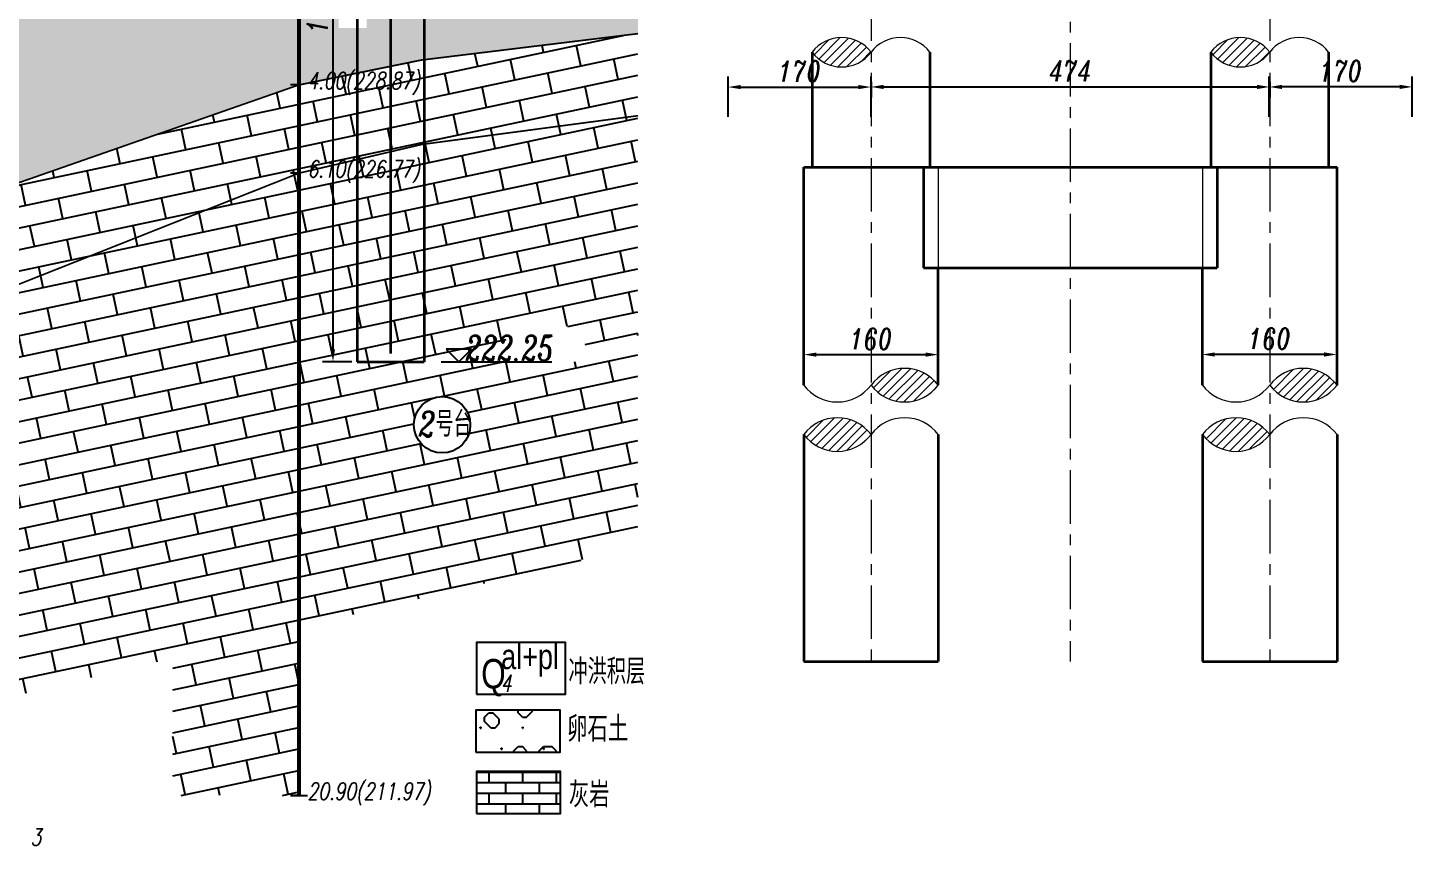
# Model space of a CAD drawing. Header units: millimetres. Extents: x -513 to 23624, y -721 to 12066.
# Drawn here: x 1869.8 to 2034.4, y -630.2 to -530.9 of the extents above; entities that cross this region are included whole.
import ezdxf
from ezdxf.enums import TextEntityAlignment as Align

# ---------------------------------------------------------------- set-up
doc = ezdxf.new("R2010")
doc.units = ezdxf.units.MM
for name, pattern in [('ACAD_ISO04W100', [30, 24, -3, 0, -3]), ('ACAD_ISO10W100', [18, 12, -3, 0, -3]), ('CENTER', [50.8, 31.75, -6.35, 6.35, -6.35]), ('DASHED', [19.05, 12.7, -6.35])]:
    doc.linetypes.add(name, pattern=pattern)
doc.layers.add('4', color=1, linetype='Continuous')
for name, color, linetype, lineweight in [('填充', 4, 'Continuous', 15), ('构造虚线', 6, 'DASHED', 20), ('标注', 3, 'Continuous', 15), ('结构轮廓', 1, 'Continuous', 35), ('轴线', 2, 'CENTER', 15)]:
    doc.layers.add(name, color=color, linetype=linetype, lineweight=lineweight)
doc.styles.add('HZ', font='fsdb_e.shx', dxfattribs={"width": 0.75, "height": 3.5, "bigfont": 'fsdb.shx'})
doc.styles.get("Standard").update_dxf_attribs({"font": 'italc1.shx', "width": 0.75, "bigfont": 'fsdb.shx'})
doc.styles.add('TK', font='fsdb_e.shx', dxfattribs={"width": 0.75, "height": 3.5, "bigfont": 'fsdb.shx'})
doc.styles.add('xdb', font='italc1.shx', dxfattribs={"width": 0.75, "bigfont": 'fsdb.shx'})
doc.styles.add('宋体', font='italc1.shx', dxfattribs={"width": 0.75, "bigfont": 'fsdb.shx'})
doc.linetypes.add('x-bzh', pattern='A,0,-0.35,[138,ltypeshp.shx,S=0.3,R=0,X=-0.35,Y=0],-2.65', length=3)
doc.dimstyles.new('ISO-25', dxfattribs={"dimtxt": 2.5, "dimasz": 2.5, "dimexe": 1.25, "dimexo": 0.625, "dimtad": 1, "dimdsep": 46, "dimtxsty": 'Standard', "dimcen": 2.5, "dimadec": 0, "dimazin": 0, "dimtfac": 1, "dimtmove": 0, "dimatfit": 3, "dimfxl": 0, "dimarcsym": 0})
pattern_1 = [(11.9783, (1668.3113, -663.6505), (-0.518852, 2.445566), []), (101.9783, (1668.3113, -663.6505), (-4.43176, 1.6154), [2.5, -2.5])]
pattern_2 = [(45, (1887.3147, -677.8884), (-0.53033, 0.53033), [])]

# ---------------------------------------------------------------- blocks, each defined once
blk = doc.blocks.new('*D81')
at = {"color": 0, "linetype": 'Continuous', "lineweight": -2, "transparency": 16777216}
for p, q in [((1908.29, -485.59), (1904.8, -485.59)), ((1906.05, -487.09), (1906.05, -569.09)), ((1908.29, -570.59), (1904.8, -570.59))]:
    blk.add_line(p, q, dxfattribs=at)
at = {"color": 0, "linetype": 'Continuous', "transparency": 16777216}
for points in [[(1905.8, -487.09), (1906.3, -487.09), (1906.05, -485.59)], [(1905.8, -569.09), (1906.3, -569.09), (1906.05, -570.59)]]:
    blk.add_solid(points, dxfattribs=at)
at = {"layer": 'Defpoints', "color": 0, "linetype": 'Continuous', "transparency": 16777216}
for p in [(1908.91, -485.59), (1906.05, -570.59), (1908.91, -570.59)]:
    blk.add_point(p, dxfattribs=at)
at = {"color": 0, "linetype": 'Continuous', "transparency": 16777216, "insert": (1904.17, -528.09), "char_height": 2.5, "attachment_point": 5, "rotation": 90}
blk.add_mtext('1700', dxfattribs=at)
blk = doc.blocks.new('*D87')
at = {"color": 0, "linetype": 'Continuous', "lineweight": -2, "transparency": 16777216}
for p, q in [((1953.02, -541.47), (1953.02, -536.66)), ((1954.52, -537.91), (1968.52, -537.91)), ((1970.02, -541.47), (1970.02, -536.66))]:
    blk.add_line(p, q, dxfattribs=at)
at = {"color": 0, "linetype": 'Continuous', "transparency": 16777216}
for points in [[(1954.52, -537.66), (1954.52, -538.16), (1953.02, -537.91)], [(1968.52, -537.66), (1968.52, -538.16), (1970.02, -537.91)]]:
    blk.add_solid(points, dxfattribs=at)
at = {"layer": 'Defpoints', "color": 0, "linetype": 'Continuous', "transparency": 16777216}
for p in [(1970.02, -537.91), (1953.02, -542.09), (1970.02, -542.09)]:
    blk.add_point(p, dxfattribs=at)
at = {"color": 0, "linetype": 'Continuous', "transparency": 16777216, "insert": (1961.52, -536.04), "char_height": 2.5, "attachment_point": 5}
blk.add_mtext('170', dxfattribs=at)
blk = doc.blocks.new('*D88')
at = {"color": 0, "linetype": 'Continuous', "lineweight": -2, "transparency": 16777216}
for p, q in [((2017.37, -541.45), (2017.37, -536.65)), ((2032.87, -537.89), (2018.87, -537.9)), ((2034.37, -541.44), (2034.37, -536.64))]:
    blk.add_line(p, q, dxfattribs=at)
at = {"color": 0, "linetype": 'Continuous', "transparency": 16777216}
for points in [[(2018.87, -537.65), (2018.87, -538.15), (2017.37, -537.9)], [(2032.87, -537.64), (2032.87, -538.14), (2034.37, -537.89)]]:
    blk.add_solid(points, dxfattribs=at)
at = {"layer": 'Defpoints', "color": 0, "linetype": 'Continuous', "transparency": 16777216}
for p in [(2017.37, -537.9), (2017.37, -542.08), (2034.37, -542.07)]:
    blk.add_point(p, dxfattribs=at)
at = {"color": 0, "linetype": 'Continuous', "transparency": 16777216, "insert": (2025.86, -536.02), "char_height": 2.5, "attachment_point": 5, "rotation": 0.0345}
blk.add_mtext('170', dxfattribs=at)
blk = doc.blocks.new('*D89')
at = {"color": 0, "linetype": 'Continuous', "lineweight": -2, "transparency": 16777216}
for p, q in [((1970.02, -537.29), (1970.02, -539.15)), ((1971.52, -537.9), (2015.92, -537.9)), ((2017.42, -537.29), (2017.42, -539.15))]:
    blk.add_line(p, q, dxfattribs=at)
at = {"color": 0, "linetype": 'Continuous', "transparency": 16777216}
for points in [[(1971.52, -537.65), (1971.52, -538.15), (1970.02, -537.9)], [(2015.92, -537.65), (2015.92, -538.15), (2017.42, -537.9)]]:
    blk.add_solid(points, dxfattribs=at)
at = {"layer": 'Defpoints', "color": 0, "linetype": 'Continuous', "transparency": 16777216}
for p in [(1970.02, -536.66), (2017.42, -536.66), (2017.42, -537.9)]:
    blk.add_point(p, dxfattribs=at)
at = {"color": 0, "linetype": 'Continuous', "transparency": 16777216, "insert": (1993.72, -536.02), "char_height": 2.5, "attachment_point": 5}
blk.add_mtext('474', dxfattribs=at)
blk = doc.blocks.new('*D117')
at = {"color": 0, "linetype": 'Continuous', "lineweight": -2, "transparency": 16777216}
for p, q in [((1962.02, -568.71), (1962.02, -570.98)), ((1978.02, -568.71), (1978.02, -570.98)), ((1963.52, -569.73), (1976.52, -569.73))]:
    blk.add_line(p, q, dxfattribs=at)
at = {"color": 0, "linetype": 'Continuous', "transparency": 16777216}
for points in [[(1963.52, -569.48), (1963.52, -569.98), (1962.02, -569.73)], [(1976.52, -569.48), (1976.52, -569.98), (1978.02, -569.73)]]:
    blk.add_solid(points, dxfattribs=at)
at = {"layer": 'Defpoints', "color": 0, "linetype": 'Continuous', "transparency": 16777216}
for p in [(1962.02, -568.09), (1978.02, -568.09), (1978.02, -569.73)]:
    blk.add_point(p, dxfattribs=at)
at = {"color": 0, "linetype": 'Continuous', "transparency": 16777216, "insert": (1970.02, -567.86), "char_height": 2.5, "attachment_point": 5}
blk.add_mtext('160', dxfattribs=at)
blk = doc.blocks.new('*D118')
at = {"color": 0, "linetype": 'Continuous', "lineweight": -2, "transparency": 16777216}
for p, q in [((2009.38, -568.7), (2009.39, -570.97)), ((2025.38, -568.69), (2025.39, -570.96)), ((2023.89, -569.71), (2010.89, -569.72))]:
    blk.add_line(p, q, dxfattribs=at)
at = {"color": 0, "linetype": 'Continuous', "transparency": 16777216}
for points in [[(2010.88, -569.47), (2010.89, -569.97), (2009.39, -569.72)], [(2023.88, -569.46), (2023.89, -569.96), (2025.39, -569.71)]]:
    blk.add_solid(points, dxfattribs=at)
at = {"layer": 'Defpoints', "color": 0, "linetype": 'Continuous', "transparency": 16777216}
for p in [(2009.38, -568.08), (2025.38, -568.07), (2009.39, -569.72)]:
    blk.add_point(p, dxfattribs=at)
at = {"color": 0, "linetype": 'Continuous', "transparency": 16777216, "insert": (2017.38, -567.84), "char_height": 2.5, "attachment_point": 5, "rotation": 0.0345}
blk.add_mtext('160', dxfattribs=at)

msp = doc.modelspace()

# ---------------------------------------------------------------- hatches: boundary and pattern name
at = {"linetype": 'Continuous'}
h = msp.add_hatch(dxfattribs=at)
h.set_pattern_fill('LST', style=0, pattern_type=2)
h.set_pattern_definition([(0, (1668.311, -663.65), (0, 10), [1, -9]), (45, (1669.311, -663.6505), (-10, 8e-16), [0.7071, -13.43503]), (135, (1668.311, -663.6505), (-8e-16, -10), [0.7071, -13.43503]), (90, (1667.811, -663.15), (-10, 6e-16), [0.5, -9.5]), (135, (1672.061, -659.9005), (-8e-16, -10), [1.06066, -13.08148]), (90, (1669.811, -663.15), (-10, 6e-16), [0.5, -9.5]), (45, (1667.811, -662.6505), (-10, 8e-16), [0.7071, -13.43503]), (0, (1668.311, -662.15), (0, 10), [1, -9]), (135, (1669.811, -662.6505), (-8e-16, -10), [0.7071, -13.43503]), (45, (1675.811, -664.1505), (-10, 8e-16), [0.7071, -13.43503]), (90, (1676.311, -663.65), (-10, 6e-16), [1, -9]), (135, (1676.311, -662.6505), (-8e-16, -10), [0.7071, -13.43503]), (0, (1675.311, -664.15), (0, 10), [0.5, -9.5]), (0, (1675.311, -662.15), (0, 10), [0.5, -9.5]), (135, (1675.311, -664.1505), (-8e-16, -10), [0.7071, -13.43503]), (90, (1674.811, -663.65), (-10, 6e-16), [1, -9]), (45, (1674.811, -662.6505), (-10, 8e-16), [0.7071, -13.43503]), (0, (1672.061, -659.9), (0, 10), [0.5, -9.5]), (45, (1672.561, -659.9005), (-10, 8e-16), [0.7071, -13.43503]), (90, (1673.061, -659.4), (-10, 6e-16), [0.5, -9.5]), (135, (1673.061, -658.9005), (-8e-16, -10), [1.06066, -13.08148]), (0, (1671.811, -658.15), (0, 10), [0.5, -9.5]), (90, (1671.311, -659.15), (-10, 6e-16), [0.5, -9.5]), (45, (1671.311, -658.6505), (-10, 8e-16), [0.7071, -13.43503]), (0, (1675.811, -658.65), (0, 10), [0.5, -9.5]), (45, (1676.311, -658.6505), (-10, 8e-16), [1.06066, -13.08148]), (90, (1677.061, -657.9), (-10, 6e-16), [0.5, -9.5]), (135, (1675.811, -658.6505), (-8e-16, -10), [0.7071, -13.43503]), (90, (1675.311, -658.15), (-10, 6e-16), [0.5, -9.5]), (45, (1675.311, -657.6505), (-10, 8e-16), [1.06066, -13.08148]), (0, (1676.061, -656.9), (0, 10), [0.5, -9.5]), (135, (1677.061, -657.4005), (-8e-16, -10), [0.7071, -13.43503]), (0, (1672.061, -656.15), (0, 10), [0.5, -9.5]), (135, (1672.061, -656.1505), (-8e-16, -10), [0.7071, -13.43503]), (90, (1671.561, -655.65), (-10, 6e-16), [0.5, -9.5]), (45, (1671.561, -655.1505), (-10, 8e-16), [1.06066, -13.08148]), (0, (1672.311, -654.4), (0, 10), [0.5, -9.5]), (135, (1673.311, -654.9005), (-8e-16, -10), [0.7071, -13.43503]), (90, (1673.311, -655.4), (-10, 6e-16), [0.5, -9.5]), (45, (1672.561, -656.1505), (-10, 8e-16), [1.06066, -13.08148]), (90, (1668.3113, -662.4505), (-2.5, 2.5), [0.1, -4.9]), (0, (1668.3113, -662.3505), (2.5, 2.5), [0.1, -4.9]), (90, (1668.4113, -662.4505), (-2.5, 2.5), [0.1, -4.9]), (0, (1668.3113, -662.4505), (2.5, 2.5), [0.1, -4.9])])
h.paths.add_polyline_path([(1902.01134, -517.65047), (1865.81848, -519.15047), (1855.97506, -521.15047), (1817.56134, -521.15047), (1817.56134, -567.15047), (1902.01134, -537.65047)])
h.paths.add_polyline_path([(1817.56134, -521.15047), (1740.82407, -520.75544), (1729.90299, -518.14756), (1718.31134, -517.75047), (1718.31134, -581.75047), (1817.56134, -567.15047)])
h.paths.add_polyline_path([(1939.1062, -521.45945), (1945.13954, -521.45945), (1945.13954, -524.82612), (1939.1062, -524.82612)], flags=24)
h.paths.add_polyline_path([(1939.6062, -524.95945), (1941.52287, -524.95945), (1941.52287, -527.95945), (1939.6062, -527.95945)], flags=24)
h.paths.add_polyline_path([(1936.1062, -521.95945), (1939.97287, -521.95945), (1939.97287, -528.4039), (1936.1062, -528.4039)], flags=24)
h.paths.add_polyline_path([(1902.51134, -535.65047), (1914.14527, -535.65047), (1914.14527, -538.65047), (1902.51134, -538.65047)], flags=9)
h.paths.add_polyline_path([(1855.69381, -531.22159), (1861.72714, -531.22159), (1861.72714, -534.58825), (1855.69381, -534.58825)], flags=24)
h.paths.add_polyline_path([(1856.19381, -534.72159), (1858.11048, -534.72159), (1858.11048, -537.72159), (1856.19381, -537.72159)], flags=24)
h.paths.add_polyline_path([(1852.69381, -531.72159), (1856.56048, -531.72159), (1856.56048, -538.16603), (1852.69381, -538.16603)], flags=24)
h.paths.add_polyline_path([(1818.06134, -565.15047), (1829.69527, -565.15047), (1829.69527, -568.15047), (1818.06134, -568.15047)], flags=9)
h.paths.add_polyline_path([(1766.4947, -547.30022), (1772.52803, -547.30022), (1772.52803, -550.66688), (1766.4947, -550.66688)], flags=24)
h.paths.add_polyline_path([(1766.9947, -550.80022), (1768.91136, -550.80022), (1768.91136, -553.80022), (1766.9947, -553.80022)], flags=24)
h.paths.add_polyline_path([(1763.4947, -547.80022), (1767.36136, -547.80022), (1767.36136, -554.24466), (1763.4947, -554.24466)], flags=24)
h.paths.add_polyline_path([(1718.81134, -579.75047), (1731.35598, -579.75047), (1731.35598, -582.75047), (1718.81134, -582.75047)], flags=9)
h.paths.add_polyline_path([(1689.38097, -545.97738), (1695.41431, -545.97738), (1695.41431, -549.34405), (1689.38097, -549.34405)], flags=24)
h.paths.add_polyline_path([(1689.88097, -549.47738), (1691.79764, -549.47738), (1691.79764, -552.47738), (1689.88097, -552.47738)], flags=24)
h.paths.add_polyline_path([(1686.38097, -546.47738), (1690.24764, -546.47738), (1690.24764, -552.92182), (1686.38097, -552.92182)], flags=24)
h.paths.add_polyline_path([(1942.31409, -531.56017), (1942.31409, -516.06174), (1923.19744, -516.70768), (1923.18062, -517.35755), (1919.35959, -517.35755), (1919.37611, -516.8368), (1903.13191, -517.38568), (1902.01134, -517.65047), (1902.01134, -537.65047), (1916.61134, -534.69078)])
h.paths.add_polyline_path([(1689.67923, -516.66613), (1689.67923, -580.25552), (1718.31134, -581.75047), (1718.31134, -517.75047), (1702.81134, -517.10047), (1702.7593, -518.67385), (1699.21569, -518.67385), (1699.21569, -516.98154)])
h.paths.add_polyline_path([(1804.91975, -559.41871), (1804.91975, -566.24171), (1808.62866, -566.24171), (1808.62866, -559.41871)], flags=0)
h.paths.add_polyline_path([(1711.07731, -550.05818), (1707.65965, -550.05818), (1707.65965, -556.51821), (1711.07731, -556.51821)], flags=0)
h.paths.add_polyline_path([(1906.74828, -530.8776), (1910.04647, -530.8776), (1910.04647, -524.88279), (1906.74828, -524.88279)], flags=0)
h = msp.add_hatch(dxfattribs=at)
h.set_pattern_fill('HY', angle=11.978284, style=0, pattern_type=2)
h.set_pattern_definition(pattern_1)
h.paths.add_polyline_path([(1902.01134, -548.15047), (1902.01134, -537.65047), (1817.56134, -567.15047), (1817.56134, -581.65047)])
h.paths.add_polyline_path([(1817.56134, -581.65047), (1817.56134, -620.79561), (1870.39268, -609.85574), (1902.01134, -602.24529), (1902.01134, -548.15047)])
h.paths.add_polyline_path([(1817.56134, -581.65047), (1817.56134, -567.15047), (1718.31134, -581.75047), (1718.31134, -597.25047)])
h.paths.add_polyline_path([(1902.51134, -546.15047), (1914.0917, -546.15047), (1914.0917, -549.15047), (1902.51134, -549.15047)], flags=24)
h.paths.add_polyline_path([(1902.51134, -535.65047), (1914.14527, -535.65047), (1914.14527, -538.65047), (1902.51134, -538.65047)], flags=25)
h.paths.add_polyline_path([(1818.06134, -579.65047), (1830.60598, -579.65047), (1830.60598, -582.65047), (1818.06134, -582.65047)], flags=24)
h.paths.add_polyline_path([(1818.06134, -565.15047), (1829.69527, -565.15047), (1829.69527, -568.15047), (1818.06134, -568.15047)], flags=25)
h.paths.add_polyline_path([(1718.81134, -635.25047), (1731.5167, -635.25047), (1731.5167, -638.25047), (1718.81134, -638.25047)], flags=24)
h.paths.add_polyline_path([(1718.81134, -595.25047), (1731.35598, -595.25047), (1731.35598, -598.25047), (1718.81134, -598.25047)], flags=24)
h.paths.add_polyline_path([(1718.81134, -579.75047), (1731.35598, -579.75047), (1731.35598, -582.75047), (1718.81134, -582.75047)], flags=25)
h.paths.add_polyline_path([(1942.31409, -592.54463), (1942.31409, -541.31779), (1916.61134, -544.73591), (1902.01134, -548.15047), (1902.01134, -602.24529)])
h.paths.add_polyline_path([(1942.31409, -541.31779), (1942.31409, -531.56017), (1916.61134, -534.69078), (1902.01134, -537.65047), (1902.01134, -548.15047), (1916.61134, -544.73591)])
h.paths.add_polyline_path([(1689.67923, -596.16352), (1689.67923, -642.72545), (1773.91188, -629.83417), (1817.56134, -620.79561), (1817.56134, -581.65047), (1718.31134, -597.25047)])
h.paths.add_polyline_path([(1689.67923, -580.25552), (1689.67923, -596.16352), (1718.31134, -597.25047), (1718.31134, -581.75047)])
edge = h.paths.add_edge_path(flags=0)
edge.add_arc((1728.05867, -619.46096), 3.34745, 180, 360)
edge.add_arc((1728.05867, -619.46096), 3.34745, 0, 180)
edge = h.paths.add_edge_path(flags=0)
edge.add_arc((1919.0246, -578.07034), 3.34745, 180, 360)
edge.add_arc((1919.0246, -578.07034), 3.34745, 0, 180)
edge = h.paths.add_edge_path(flags=0)
edge.add_arc((1827.15312, -608.93176), 3.34745, 0, 180)
edge.add_arc((1827.15312, -608.93176), 3.34745, 180, 360)
h.paths.add_polyline_path([(1708.57132, -617.41903), (1698.94718, -617.41903), (1698.94718, -620.75047), (1708.57132, -620.75047)], flags=0)
h.paths.add_polyline_path([(1936.05352, -566.39251), (1926.65622, -566.39251), (1926.65622, -570.58762), (1936.05352, -570.58762)], flags=0)
h.paths.add_polyline_path([(1792.55889, -603.30886), (1794.91513, -603.30886), (1794.91513, -606.41277), (1792.55889, -606.41277), (1792.55889, -606.68729), (1800.83247, -606.68729), (1800.83247, -602.97157), (1792.55889, -602.97157)])
h.paths.add_polyline_path([(1787.6229, -603.30886), (1787.6229, -606.41277), (1794.91513, -606.41277), (1794.91513, -603.30886)], flags=0)
h = msp.add_hatch(dxfattribs=at)
h.set_pattern_fill('HY', angle=11.978284, style=0, pattern_type=2)
h.set_pattern_definition(pattern_1)
h.paths.add_polyline_path([(1887.01134, -622.15047), (1902.01134, -622.15047), (1902.01134, -602.24529), (1887.01134, -605.85571)])
h.paths.add_polyline_path([(1802.56134, -627.71587), (1817.56134, -627.71587), (1817.56134, -620.79561), (1802.56134, -623.90168)])
at = {"linetype": 'ACAD_ISO04W100'}
h = msp.add_hatch(dxfattribs=at)
h.set_pattern_fill('LST', style=0, pattern_type=2)
h.set_pattern_definition([(0, (1331.061, -157.845), (0, 10), [1, -9]), (45, (1332.061, -157.845), (-10, 9e-16), [0.70711, -13.43503]), (135, (1331.061, -157.845), (-9e-16, -10), [0.70711, -13.43503]), (90, (1330.561, -157.345), (-10, 6e-16), [0.5, -9.5]), (135, (1334.811, -154.095), (-9e-16, -10), [1.06066, -13.08148]), (90, (1332.561, -157.345), (-10, 6e-16), [0.5, -9.5]), (45, (1330.561, -156.845), (-10, 9e-16), [0.70711, -13.43503]), (0, (1331.061, -156.345), (0, 10), [1, -9]), (135, (1332.561, -156.845), (-9e-16, -10), [0.70711, -13.43503]), (45, (1338.561, -158.345), (-10, 9e-16), [0.70711, -13.43503]), (90, (1339.061, -157.845), (-10, 6e-16), [1, -9]), (135, (1339.061, -156.845), (-9e-16, -10), [0.70711, -13.43503]), (0, (1338.061, -158.345), (0, 10), [0.5, -9.5]), (0, (1338.061, -156.345), (0, 10), [0.5, -9.5]), (135, (1338.061, -158.345), (-9e-16, -10), [0.70711, -13.43503]), (90, (1337.561, -157.845), (-10, 6e-16), [1, -9]), (45, (1337.561, -156.845), (-10, 9e-16), [0.70711, -13.43503]), (0, (1334.811, -154.095), (0, 10), [0.5, -9.5]), (45, (1335.311, -154.095), (-10, 9e-16), [0.70711, -13.43503]), (90, (1335.811, -153.595), (-10, 6e-16), [0.5, -9.5]), (135, (1335.811, -153.095), (-9e-16, -10), [1.06066, -13.08148]), (0, (1334.561, -152.345), (0, 10), [0.5, -9.5]), (90, (1334.061, -153.345), (-10, 6e-16), [0.5, -9.5]), (45, (1334.061, -152.845), (-10, 9e-16), [0.70711, -13.43503]), (0, (1338.561, -152.845), (0, 10), [0.5, -9.5]), (45, (1339.061, -152.845), (-10, 9e-16), [1.06066, -13.08148]), (90, (1339.811, -152.095), (-10, 6e-16), [0.5, -9.5]), (135, (1338.561, -152.845), (-9e-16, -10), [0.70711, -13.43503]), (90, (1338.061, -152.345), (-10, 6e-16), [0.5, -9.5]), (45, (1338.061, -151.845), (-10, 9e-16), [1.06066, -13.08148]), (0, (1338.811, -151.095), (0, 10), [0.5, -9.5]), (135, (1339.811, -151.595), (-9e-16, -10), [0.70711, -13.43503]), (0, (1334.811, -150.345), (0, 10), [0.5, -9.5]), (135, (1334.811, -150.345), (-9e-16, -10), [0.70711, -13.43503]), (90, (1334.311, -149.845), (-10, 6e-16), [0.5, -9.5]), (45, (1334.311, -149.345), (-10, 9e-16), [1.06066, -13.08148]), (0, (1335.061, -148.595), (0, 10), [0.5, -9.5]), (135, (1336.061, -149.095), (-9e-16, -10), [0.70711, -13.43503]), (90, (1336.061, -149.595), (-10, 6e-16), [0.5, -9.5]), (45, (1335.311, -150.345), (-10, 9e-16), [1.06066, -13.08148]), (90, (1331.061, -156.645), (-2.5, 2.5), [0.1, -4.9]), (0, (1331.061, -156.545), (2.5, 2.5), [0.1, -4.9]), (90, (1331.161, -156.645), (-2.5, 2.5), [0.1, -4.9]), (0, (1331.061, -156.645), (2.5, 2.5), [0.1, -4.9])])
h.paths.add_polyline_path([(1933.05404, -612.00469), (1923.05404, -612.00469), (1923.05404, -617.00469), (1933.05404, -617.00469)])
at = {"layer": '4'}
h = msp.add_hatch(dxfattribs=at)
h.set_pattern_fill('HY', scale=0.5, style=0, pattern_type=2)
h.set_pattern_definition([(0, (1624.6102, -400.629), (0, 1.25), []), (90, (1624.6102, -400.629), (-2, 1.25), [1.25, -1.25])])
h.paths.add_polyline_path([(1933.11358, -619.28114), (1923.11358, -619.28114), (1923.11358, -624.28114), (1933.11358, -624.28114)])
at = {"layer": '填充'}
h = msp.add_hatch(dxfattribs=at)
h.set_pattern_fill('ANSI31', color=256, scale=0.23622, style=0)
h.set_pattern_definition([(45, (1887.3147, -672.5872), (-0.53033, 0.53033), [])])
edge = h.paths.add_edge_path()
edge.add_arc((1966.51765, -536.39218), 4.375, 36.869898, 143.130102)
edge.add_arc((1966.51765, -531.14218), 4.375, -143.130102, -36.869898)
h = msp.add_hatch(dxfattribs=at)
h.set_pattern_fill('ANSI31', color=256, scale=0.23622, style=0)
h.set_pattern_definition([(45, (1934.7147, -672.5872), (-0.53033, 0.53033), [])])
edge = h.paths.add_edge_path()
edge.add_arc((2013.91765, -536.39218), 4.375, 36.869898, 143.130102)
edge.add_arc((2013.91765, -531.14218), 4.375, -143.130102, -36.869898)
h = msp.add_hatch(dxfattribs=at)
h.set_pattern_fill('ANSI31', color=256, scale=0.23622, style=0)
h.set_pattern_definition(pattern_2)
edge = h.paths.add_edge_path()
edge.add_arc((1974.01765, -570.36008), 5, -143.130102, -36.869898)
edge.add_arc((1974.01765, -576.36008), 5, 36.869898, 143.130102)
h = msp.add_hatch(dxfattribs=at)
h.set_pattern_fill('ANSI31', color=256, scale=0.23622, style=0)
h.set_pattern_definition(pattern_2)
edge = h.paths.add_edge_path()
edge.add_arc((2021.41765, -570.36008), 5, -143.130102, -36.869898)
edge.add_arc((2021.41765, -576.36008), 5, 36.869898, 143.130102)
h = msp.add_hatch(dxfattribs=at)
h.set_pattern_fill('ANSI31', color=256, scale=0.23622, style=0)
h.set_pattern_definition(pattern_2)
edge = h.paths.add_edge_path()
edge.add_arc((1966.01765, -582.23508), 5, 36.869898, 143.130102)
edge.add_arc((1966.01765, -576.23508), 5, -143.130102, -36.869898)
h = msp.add_hatch(dxfattribs=at)
h.set_pattern_fill('ANSI31', color=256, scale=0.23622, style=0)
h.set_pattern_definition(pattern_2)
edge = h.paths.add_edge_path()
edge.add_arc((2013.41765, -582.23508), 5, 36.869898, 143.130102)
edge.add_arc((2013.41765, -576.23508), 5, -143.130102, -36.869898)

# ---------------------------------------------------------------- linework, layer by layer
at = {"color": 7, "linetype": 'Continuous'}
for p, q in [((1902.01134, -537.65047), (1901.01134, -537.65047)), ((1902.01134, -548.15047), (1901.01134, -548.15047)), ((1922.51644, -569.08762), (1919.51644, -569.08762)), ((1919.51644, -569.08762), (1921.01644, -570.58762)), ((1921.01644, -570.58762), (1922.51644, -569.08762)), ((1918.92947, -570.58762), (1932.05352, -570.58762)), ((1901.01134, -622.15047), (1903.01134, -622.15047)), ((1902.01134, -622.15047), (1901.01134, -622.15047))]:
    msp.add_line(p, q, dxfattribs=at)
msp.add_lwpolyline([(1902.01134, -517.65047, 0.5, 0.5, 0), (1902.01134, -622.15047, 0, 0, 0)], format="xyseb", dxfattribs=at)
at = {"color": 7, "linetype": 'x-bzh'}
msp.add_lwpolyline([(1902.01134, -537.65047), (1916.61134, -534.69078), (1942.31409, -531.56017)], dxfattribs=at)
msp.add_lwpolyline([(1817.56134, -567.15047, 0.2, 0.2, 0), (1902.01134, -537.65047, 0, 0, 0)], format="xyseb", dxfattribs=at)
at = {"color": 7, "linetype": 'ACAD_ISO10W100', "const_width": 0.2, "flags": 128}
msp.add_lwpolyline([(1902.01134, -548.15047), (1916.61134, -544.73591), (1942.31409, -541.31779)], dxfattribs=at)
at = {"color": 7, "linetype": 'ACAD_ISO10W100'}
msp.add_lwpolyline([(1817.56134, -581.65047, 0.2, 0.2, 0), (1902.01134, -548.15047, 0, 0, 0)], format="xyseb", dxfattribs=at)
at = {"color": 7, "linetype": 'Continuous'}
msp.add_circle((1919.0246, -578.07034), 3.34745, dxfattribs=at)
at = {"layer": '4', "color": 7}
for points in [[(1923.11358, -610.10672), (1933.70783, -610.10672), (1933.70783, -603.96723), (1923.11358, -603.96723)], [(1923.05404, -617.00469), (1933.05404, -617.00469), (1933.05404, -612.00469), (1923.05404, -612.00469)], [(1923.05404, -617.00469), (1933.05404, -617.00469), (1933.05404, -612.00469), (1923.05404, -612.00469)], [(1923.11358, -624.28114), (1933.11358, -624.28114), (1933.11358, -619.28114), (1923.11358, -619.28114)]]:
    msp.add_lwpolyline(points, close=True, dxfattribs=at)
at = {"layer": '构造虚线', "ltscale": 14.76378}
for p, q in [((1978.01765, -547.42258), (1978.01765, -559.42258)), ((2009.41765, -547.42258), (2009.41765, -559.42258))]:
    msp.add_line(p, q, dxfattribs=at)
at = {"layer": '标注'}
for centre, radius, start, end in [((1966.51765, -536.39218), 4.375, 36.869898, 143.130102), ((1973.51765, -536.39218), 4.375, 36.8698973, 143.130102), ((2013.91765, -536.39218), 4.375, 36.869898, 143.1301027), ((2020.91765, -536.39218), 4.375, 36.8698973, 143.130102), ((1966.51765, -531.14218), 4.375, 216.869898, 323.130102), ((2013.91765, -531.14218), 4.375, 216.869898, 323.130102), ((1974.01765, -576.36008), 5, 36.869898, 143.130102), ((2021.41765, -576.36008), 5, 36.869898, 143.130102), ((1966.01765, -570.36008), 5, 216.869898, 323.130102), ((1974.01765, -570.36008), 5, 216.869898, 323.130102), ((2013.41765, -570.36008), 5, 216.869898, 323.130102), ((2021.41765, -570.36008), 5, 216.869898, 323.130102), ((1966.01765, -582.23508), 5, 36.869898, 143.130102), ((1974.01765, -582.23508), 5, 36.869898, 143.130102), ((2013.41765, -582.23508), 5, 36.869898, 143.130102), ((2021.41765, -582.23508), 5, 36.869898, 143.130102), ((1966.01765, -576.23508), 5, 216.869898, 323.130102), ((2013.41765, -576.23508), 5, 216.869898, 323.130102)]:
    msp.add_arc(centre, radius, start, end, dxfattribs=at)
at = {"layer": '结构轮廓'}
for p, q in [((1908.91115, -485.58762), (1908.91115, -570.58762)), ((1916.91115, -485.58762), (1916.91115, -570.58762)), ((1912.91115, -485.60405), (1912.91115, -569.60128)), ((1963.01765, -533.76718), (1963.01765, -547.42258)), ((1977.01765, -533.76718), (1977.01765, -547.42258)), ((2010.41765, -533.76718), (2010.41765, -547.42258)), ((2024.41765, -533.76718), (2024.41765, -547.42258)), ((1962.01765, -573.36008), (1962.01765, -547.42258)), ((1962.01765, -547.42258), (2025.41765, -547.42258)), ((1976.26265, -547.42258), (1976.26265, -559.42258)), ((2011.17266, -547.42258), (2011.17266, -559.42258)), ((2025.41765, -573.36008), (2025.41765, -547.42258)), ((1976.26265, -559.42258), (2011.17266, -559.42258)), ((1978.01765, -573.36008), (1978.01765, -559.42258)), ((2009.41765, -573.36008), (2009.41765, -559.42258)), ((1908.91115, -570.58762), (1916.91115, -570.58762)), ((1962.01765, -579.23508), (1962.01765, -606.23337)), ((1978.01765, -579.23508), (1978.01765, -606.23337)), ((2009.41765, -579.23508), (2009.41765, -606.23337)), ((2025.41765, -579.23508), (2025.41765, -606.23337)), ((1962.01765, -606.23337), (1978.01765, -606.23337)), ((2009.41765, -606.23337), (2025.41765, -606.23337))]:
    msp.add_line(p, q, dxfattribs=at)
at = {"layer": '轴线', "linetype": 'CENTER', "ltscale": 0.2}
for p, q in [((1993.67494, -481.88182), (1993.71238, -606.23337)), ((1970.01765, -515.89218), (1970.01765, -606.23337)), ((2017.41765, -515.89218), (2017.41765, -606.23337))]:
    msp.add_line(p, q, dxfattribs=at)

# ---------------------------------------------------------------- texts
at = {"color": 7, "linetype": 'Continuous', "style": '宋体', "width": 0.7}
msp.add_text('222.25', height=3, dxfattribs=at).set_placement((1927.07351, -568.96262), align=Align.MIDDLE_CENTER)
at = {"color": 7, "linetype": 'Continuous', "style": '宋体', "width": 0.75}
msp.add_text('2号台', height=3, dxfattribs=at).set_placement((1916.23174, -579.47785))
at = {"linetype": 'Continuous', "width": 0.75}
msp.add_text('3', height=2, dxfattribs=at).set_placement((1870.09169, -628.11695))
at = {"color": 7, "linetype": 'Continuous', "char_height": 2, "attachment_point": 1, "style": 'xdb'}
for s, insert, width in [('4.00(228.87)', (1903.01134, -536.15047), 48), ('6.10(226.77)', (1903.01134, -546.65047), 48), ('20.90(211.97)', (1903.01134, -620.65047), 52)]:
    msp.add_mtext(s, dxfattribs=dict(at, insert=insert, width=width))
at = {"color": 7, "insert": (1925.98065, -607.81159), "char_height": 2, "width": 7.7316416, "attachment_point": 1, "style": '宋体'}
msp.add_mtext('4', dxfattribs=at)
at = {"layer": '4', "color": 7}
for s, height, style, width, p in [('al+pl', 3, 'HZ', 0.8, (1926.0492, -607.12991)), ('冲洪积层', 3, 'HZ', 0.8, (1934.0468, -608.91685)), ('Q', 3.5, 'HZ', 0.8, (1923.67231, -609.42209)), ('卵石土', 3, 'TK', 0.85, (1933.89093, -615.74134)), ('灰岩', 3, 'TK', 0.85, (1934.08924, -623.55967))]:
    msp.add_text(s, height=height, dxfattribs=dict(at, style=style, width=width)).set_placement(p)

# ---------------------------------------------------------------- dimensions: what is measured, and where the dimension line sits
at = {"color": 7, "linetype": 'Continuous'}
for p1, p2, distance, override, picture, middle in [((1908.91115, -485.58762), (1908.91115, -570.58762), -2.86468, {"dimasz": 1.5, "dimlfac": 20, "dimfxl": 0.8}, '*D81', (1904.17147, -528.08762)), ((1953.01765, -542.09384), (1970.01765, -542.09384), 4.18088, {"dimasz": 1.5, "dimdec": 0, "dimlfac": 10, "dimfxl": 0.8}, '*D87', (1961.51765, -536.03796)), ((1970.01765, -536.66296), (2017.41765, -536.66296), -1.23575, {"dimasz": 1.5, "dimdec": 0, "dimlfac": 10, "dimfxl": 0.8}, '*D89', (1993.71765, -536.0237)), ((2034.36848, -542.06935), (2017.36848, -542.07958), -4.18088, {"dimasz": 1.5, "dimdec": 0, "dimlfac": 10, "dimfxl": 0.8}, '*D88', (2025.86483, -536.01859))]:
    dim = msp.add_aligned_dim(p1=p1, p2=p2, distance=distance, dimstyle='ISO-25', override=override, dxfattribs=at)
    dim.commit()
    dim.dimension.update_dxf_attribs({"geometry": picture, "text_midpoint": middle})
dim = msp.add_linear_dim(base=(1978.01765, -569.73006), p1=(1962.01765, -568.08574), p2=(1978.01765, -568.08574), dimstyle='ISO-25', override={"dimasz": 1.5, "dimdec": 0, "dimlfac": 10, "dimfxl": 0.8}, dxfattribs=at)
dim.commit()
dim.dimension.update_dxf_attribs({"geometry": '*D117', "text_midpoint": (1970.01765, -567.85506)})
dim = msp.add_linear_dim(base=(2009.38512, -569.72061), p1=(2025.38413, -568.06666), p2=(2009.38413, -568.0763), angle=180.0344964, dimstyle='ISO-25', override={"dimasz": 1.5, "dimdec": 0, "dimlfac": 10, "dimfxl": 0.8}, dxfattribs=at)
dim.commit()
dim.dimension.update_dxf_attribs({"geometry": '*D118', "text_midpoint": (2017.38399, -567.8408)})

doc.saveas('drawing.dxf')
